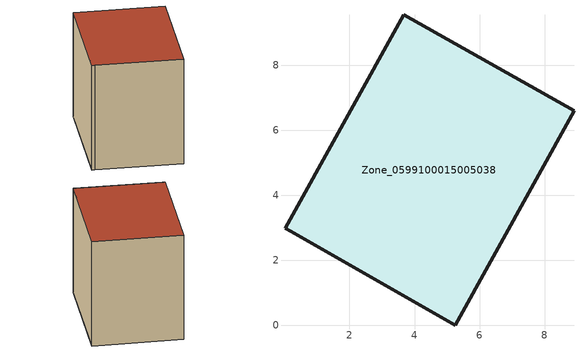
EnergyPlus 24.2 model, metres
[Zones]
Zone_0599100015005038
 floor ground (C_G): 0.2,2.9 0.02,3 3.66,9.56 8.9,6.59 5.25,0 z0.85
 wall outside (C_F): 5.25,0 8.9,6.59 3.66,9.56 0.02,3 0.2,2.9 5.25,0 z0.85:8.48
 roof outside (C_R): 0.02,3 0.2,2.9 5.25,0 8.9,6.59 3.66,9.56 z8.48
[BUILDING]
Pand.0599100015005038: North Axis=0; Terrain=City; Loads Convergence Tolerance Value=0.04; Temperature Convergence Tolerance Value=0.4; Solar Distribution=FullExterior; Maximum Number of Warmup Days=25; Minimum Number of Warmup Days=1
[Site:Location]
Rotterdam.The.Hague.AP_ZH_NLD Design_Conditions: Latitude=51.96; Longitude=4.45; Time Zone=1; Elevation=-4.5
[SITE:GROUNDTEMPERATURE:BUILDINGSURFACE]
18, 18, 18, 18, 18, 18, 18, 18, 18, 18, 18, 18
[MATERIAL] Thermal Absorptance=0.9; Solar Absorptance=0.7; Visible Absorptance=0.7
Name | Roughness | Thickness | Conductivity | Density | Specific Heat
G.TI.1946-1964 | MediumSmooth | 0.15 | 1 | 540 | 1210
F.TI.1946-1964 | Rough | 0.3 | 0.857143 | 1920 | 840
R.TI.1946-1964 | MediumRough | 0.2 | 0.277778 | 1500 | 1000
[CONSTRUCTION]
C_G: G.TI.1946-1964
C_F: F.TI.1946-1964
C_R: R.TI.1946-1964
[ZONE]
Zone_0599100015005038: Type=1; Multiplier=1; Ceiling Height=Autocalculate; Volume=Autocalculate; Floor Area=autocalculate; Part of Total Floor Area=Yes
[ZONEINFILTRATION:DESIGNFLOWRATE]
Infil_Zone_0599100015005038: Zone or ZoneList or Space or SpaceList=Zone_0599100015005038; Schedule=AlwaysOn; Design Flow Rate Calculation Method=Flow/Area; Flow Rate per Floor Area=0.003; Constant Term Coefficient=1; Temperature Term Coefficient=0; Velocity Term Coefficient=0; Velocity Squared Term Coefficient=0
[HVACTEMPLATE:ZONE:IDEALLOADSAIRSYSTEM]
Zone_0599100015005038: Maximum Heating Supply Air Temperature=50; Minimum Cooling Supply Air Temperature=13; Maximum Heating Supply Air Humidity Ratio=0.0156; Minimum Cooling Supply Air Humidity Ratio=0.0077; Heating Limit=NoLimit; Cooling Limit=NoLimit; Dehumidification Control Type=ConstantSensibleHeatRatio; Cooling Sensible Heat Ratio=0.7; Dehumidification Setpoint=60; Humidification Control Type=None; Humidification Setpoint=30; Outdoor Air Method=None; Outdoor Air Flow Rate per Person=0.00944; Outdoor Air Flow Rate per Zone Floor Area=0; Outdoor Air Flow Rate per Zone=0; Demand Controlled Ventilation Type=None; Outdoor Air Economizer Type=NoEconomizer; Heat Recovery Type=None; Sensible Heat Recovery Effectiveness=0.7; Latent Heat Recovery Effectiveness=0.65
[ZONECONTROL:THERMOSTAT]
ThermostatControl_Zone_0599100015005038: Zone or ZoneList=Zone_0599100015005038; Control Type Schedule=DualSetpointControlType; Control 1=Thermostat_Zone_0599100015005038; Temperature Difference Between Cutout And Setpoint=0
[THERMOSTATSETPOINT:DUALSETPOINT]
Thermostat_Zone_0599100015005038: Heating Setpoint Temperature Schedule=HeatingSetpoint_Zone_0599100015005038; Cooling Setpoint Temperature Schedule=CoolingSetpoint_Zone_0599100015005038
[SCHEDULE:COMPACT]
HeatingSetpoint_Zone_0599100015005038: Through: 12/31, For: AllDays, Until: 24:00, 21
CoolingSetpoint_Zone_0599100015005038: Through: 12/31, For: AllDays, Until: 24:00, 24
DualSetpointControlType: Through: 12/31, For: AllDays, Until: 24:00, 4
AlwaysOn: Through: 12/31, For: AllDays, Until: 24:00, 1
